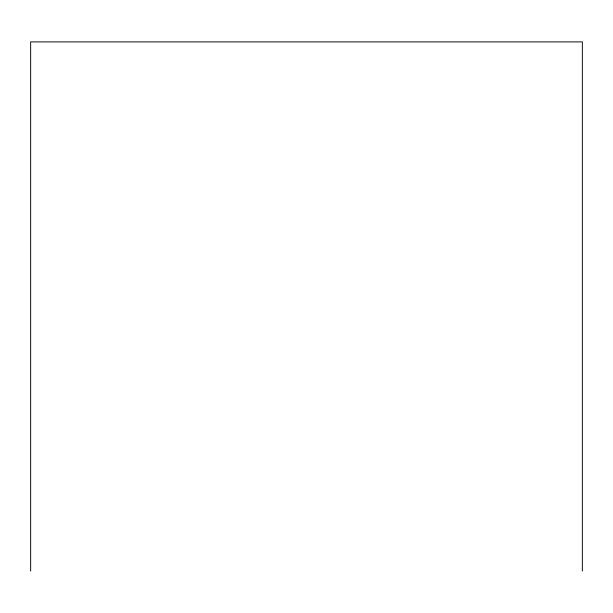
<?xml version="1.0" encoding="UTF-8"?>
<svg xmlns="http://www.w3.org/2000/svg" width="613" height="613" viewBox="0 0 613 613"><rect width="100%" height="100%" fill="white"/><g stroke="black" fill="none" stroke-linecap="round" stroke-linejoin="round"><path stroke-width="0.92" d="M582.35 571.101L582.35 41.899L30.65 41.899L30.65 571.101"/></g></svg>
